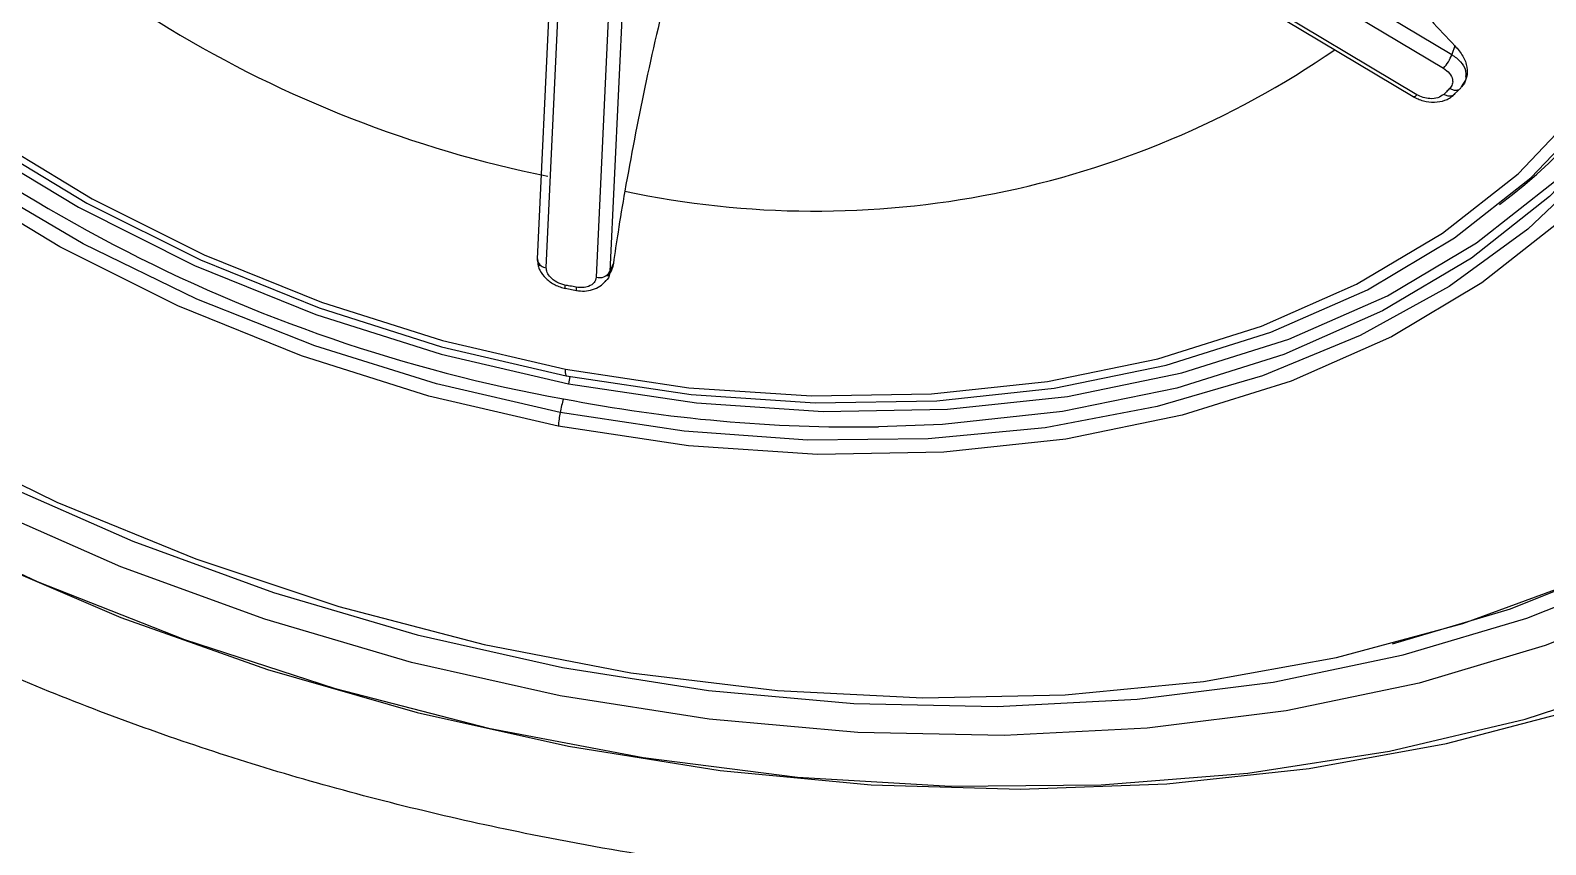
# Model space of a CAD drawing. Extents: x 943 to 1030, y 781 to 934.
# Drawn here: x 972.342 to 973.881, y 873.065 to 873.892 of the extents above; entities that cross this region are included whole.
import ezdxf

# ---------------------------------------------------------------- set-up
doc = ezdxf.new("R2010")
doc.units = 0
doc.header["$MEASUREMENT"] = 0
doc.layers.add('1', color=4, linetype='Continuous')

# ---------------------------------------------------------------- blocks, each defined once
blk = doc.blocks.new('AIRA')
at = {"layer": '1', "color": 3, "linetype": 'Continuous', "lineweight": 25}
for p, q in [((29.9545, 71.0928), (30.6083, 70.7018)), ((29.9461, 71.0789), (30.5998, 70.6879)), ((29.9154, 71.05), (30.5691, 70.659)), ((30.5728, 70.6609), (29.919, 71.0519)), ((29.7049, 71.0361), (29.6794, 70.4941)), ((29.6885, 70.4853), (29.7141, 71.0273)), ((29.7647, 71.0176), (29.7392, 70.4756)), ((29.7787, 71.0232), (29.7532, 70.4812)), ((30.6114, 70.7107), (30.6083, 70.7018)), ((30.6094, 70.6601), (30.6156, 70.6663)), ((30.6182, 70.6691), (30.6189, 70.6708)), ((29.6814, 70.4871), (29.6796, 70.4953)), ((29.7567, 70.4897), (29.7532, 70.4812)), ((29.7079, 70.4643), (29.7194, 70.462)), ((29.7488, 70.4712), (29.7492, 70.4723)), ((29.7125, 70.3748), (29.7111, 70.3674))]:
    blk.add_line(p, q, dxfattribs=at)
at = {"layer": '1', "color": 3, "linetype": 'Continuous', "lineweight": 25, "flags": 128}
for points in [[(29.0267, 70.2346), (29.1715, 70.1666), (29.321, 70.1074), (29.4743, 70.0576), (29.63, 70.0175), (29.7869, 69.9875), (29.9437, 69.9678), (30.0991, 69.9586), (30.252, 69.9599), (30.401, 69.9718), (30.545, 69.9942), (30.6829, 70.0267), (30.8134, 70.0693), (30.9356, 70.1216), (31.0485, 70.1831), (31.1511, 70.2533), (31.2427, 70.3317), (31.3225, 70.4177), (31.3898, 70.5105), (31.4442, 70.6094), (31.4851, 70.7136), (31.5123, 70.8223), (31.5255, 70.9346)], [(29.7026, 70.3381), (29.5771, 70.3671), (29.4535, 70.4057), (29.3335, 70.4533), (29.2183, 70.5095), (29.1093, 70.5736), (29.0078, 70.6448), (28.915, 70.7223), (28.832, 70.8052), (28.7597, 70.8925), (28.699, 70.9832), (28.6506, 71.0762), (28.6151, 71.1705), (28.5928, 71.2648), (28.5841, 71.3583), (28.5891, 71.4496), (28.6076, 71.5378), (28.619, 71.5723)], [(31.4059, 70.9252), (31.3929, 70.8169), (31.3661, 70.7122), (31.3257, 70.612), (31.2719, 70.5171), (31.2053, 70.4284), (31.1265, 70.3466), (31.036, 70.2724), (30.9347, 70.2065), (30.8235, 70.1493), (30.7032, 70.1015), (30.575, 70.0633), (30.4399, 70.0352), (30.299, 70.0174), (30.1536, 70.0099), (30.0049, 70.013), (29.8541, 70.0265), (29.7026, 70.0503), (29.5517, 70.0843), (29.4026, 70.1281), (29.2566, 70.1814), (29.115, 70.2438)], [(29.13, 70.2684), (29.2686, 70.2074), (29.4115, 70.1552), (29.5574, 70.1123), (29.7051, 70.079), (29.8534, 70.0557), (30.0009, 70.0425), (30.1465, 70.0395), (30.2888, 70.0468), (30.4267, 70.0642), (30.5589, 70.0918), (30.6845, 70.1291), (30.8022, 70.1759), (30.911, 70.2319), (31.0102, 70.2964), (31.0987, 70.369), (31.1759, 70.4491), (31.241, 70.5359), (31.2936, 70.6288), (31.3332, 70.7268), (31.3595, 70.8293), (31.3721, 70.9353)], [(29.1115, 70.1917), (29.2565, 70.13), (29.4055, 70.0771), (29.5574, 70.0333), (29.711, 69.999), (29.8651, 69.9745), (30.0185, 69.9599), (30.1702, 69.9553), (30.3188, 69.9608), (30.4634, 69.9763), (30.6028, 70.0017), (30.7359, 70.0369), (30.8617, 70.0815), (30.9794, 70.1352), (31.0879, 70.1977), (31.1864, 70.2683), (31.2742, 70.3467), (31.3188, 70.394)], [(28.599, 71.4281), (28.6012, 71.3328), (28.6179, 71.2358), (28.6489, 71.1385), (28.6939, 71.042), (28.7522, 70.9476), (28.8232, 70.8565), (28.9059, 70.7698), (28.9992, 70.6885), (29.1022, 70.6138), (29.2133, 70.5466), (29.3313, 70.4876), (29.4546, 70.4377), (29.5817, 70.3974), (29.7111, 70.3674)], [(29.7008, 70.3243), (29.5693, 70.3548), (29.44, 70.3958), (29.3145, 70.4465), (29.1945, 70.5065), (29.0815, 70.5749), (28.9768, 70.6509), (28.8818, 70.7335), (28.7977, 70.8217), (28.7255, 70.9144), (28.6662, 71.0104), (28.6205, 71.1085), (28.5889, 71.2075), (28.5719, 71.3061), (28.5697, 71.4031)], [(28.6339, 71.4068), (28.636, 71.3147), (28.6521, 71.2211), (28.6821, 71.127), (28.7255, 71.0339), (28.7818, 70.9427), (28.8504, 70.8546), (28.9303, 70.7709), (29.0205, 70.6924), (29.1199, 70.6202), (29.2273, 70.5553), (29.3412, 70.4983), (29.4604, 70.4501), (29.5832, 70.4112), (29.7081, 70.3822)], [(28.6213, 71.3403), (28.623, 71.3199), (28.6393, 71.2251), (28.6697, 71.1299), (28.7136, 71.0355), (28.7707, 70.9431), (28.8401, 70.854), (28.921, 70.7691), (29.0124, 70.6897), (29.1131, 70.6166), (29.2218, 70.5508), (29.3372, 70.4931), (29.4578, 70.4443), (29.5822, 70.4049), (29.7087, 70.3755)], [(29.7081, 70.3822), (29.8335, 70.3633), (29.958, 70.3549), (30.0799, 70.3571), (30.1976, 70.3697), (30.3097, 70.3927), (30.4149, 70.4258), (30.5116, 70.4685), (30.5989, 70.5203), (30.6755, 70.5806), (30.7404, 70.6485), (30.793, 70.7234), (30.8324, 70.8041), (30.8583, 70.8897), (30.8703, 70.9792)], [(30.9092, 70.9701), (30.8968, 70.8775), (30.87, 70.7888), (30.8292, 70.7053), (30.7748, 70.6278), (30.7075, 70.5574), (30.6282, 70.495), (30.5379, 70.4414), (30.4377, 70.3971), (30.3289, 70.3629), (30.2128, 70.3391), (30.0909, 70.326), (30.0259, 70.3235)], [(30.9245, 70.9528), (30.9119, 70.8587), (30.8847, 70.7685), (30.8431, 70.6835), (30.7878, 70.6047), (30.7194, 70.5331), (30.6387, 70.4697), (30.5469, 70.4151), (30.445, 70.3701), (30.3343, 70.3353), (30.2162, 70.3111), (30.0923, 70.2978), (29.9639, 70.2956), (29.8329, 70.3044), (29.7008, 70.3243)], [(30.548, 70.103), (30.6679, 70.1388), (30.7838, 70.1849), (30.891, 70.24), (30.9886, 70.3035), (31.0758, 70.375), (31.1518, 70.4539), (31.216, 70.5394), (31.2678, 70.6308), (31.3068, 70.7274), (31.3326, 70.8283), (31.3451, 70.9326)], [(28.3869, 70.8956), (28.4113, 70.8601), (28.493, 70.7556), (28.5861, 70.6553), (28.6899, 70.5601), (28.8034, 70.4709), (28.9255, 70.3886), (29.0553, 70.3137), (29.1914, 70.2471), (29.3327, 70.1894), (29.4779, 70.141), (29.6256, 70.1023), (29.7746, 70.0738), (29.9235, 70.0557), (30.0709, 70.0482), (30.2155, 70.0513), (30.3559, 70.065), (30.4911, 70.0892), (30.6196, 70.1236), (30.7403, 70.168), (30.8522, 70.2219), (30.8827, 70.2393)], [(30.8962, 70.8524), (30.8891, 70.8257), (30.8571, 70.7417), (30.8122, 70.6628), (30.7548, 70.59), (30.6856, 70.5242), (30.6055, 70.4661), (30.5152, 70.4163), (30.416, 70.3755), (30.309, 70.3442), (30.1953, 70.3227), (30.0765, 70.3113), (29.9538, 70.31), (29.8286, 70.319), (29.7026, 70.3381)], [(29.7111, 70.3674), (29.841, 70.3479), (29.9698, 70.3392), (30.096, 70.3414), (30.2178, 70.3545), (30.3339, 70.3783), (30.4428, 70.4125), (30.543, 70.4567), (30.6333, 70.5104), (30.7126, 70.5728), (30.7798, 70.6431), (30.8342, 70.7206), (30.8751, 70.8042), (30.8833, 70.8264)], [(29.7087, 70.3755), (29.8358, 70.3564), (29.9618, 70.3479), (30.0852, 70.3501), (30.2045, 70.3629), (30.318, 70.3862), (30.4245, 70.4196), (30.5225, 70.4629), (30.6109, 70.5154), (30.6884, 70.5764), (30.7542, 70.6453), (30.8075, 70.721), (30.8348, 70.7732)]]:
    blk.add_lwpolyline(points, dxfattribs=at)
at = {"layer": '1', "color": 3, "linetype": 'Continuous', "lineweight": 25}
for centre, radius, start, end in [((29.9309, 71.7634), 1.2095, 219.2238, 258.511), ((30.2985, 71.0279), 0.5977, 306.832, 356.2461), ((29.9887, 71.921), 1.5943, 224.9063, 259.7854), ((29.9619, 71.473), 0.9303, 257.9886, 304.542), ((30.5713, 70.7147), 0.0391, 316.8343, 340.8212), ((30.5696, 70.6625), 0.00355, 262.0994, 333.0625), ((29.6858, 70.4938), 0.00642, 177.474, 199.5707), ((29.6898, 70.4962), 0.0111, 204.3992, 263.2065), ((29.7425, 70.4875), 0.0124, 254.4519, 329.5108), ((29.7178, 70.3798), 0.01, 165.9621, 205.1027), ((29.8144, 70.318), 0.1136, 162.563, 169.7828), ((30.0043, 71.8902), 1.5668, 259.0235, 270.789), ((29.8071, 70.3176), 0.1065, 168.8599, 176.4039)]:
    blk.add_arc(centre, radius, start, end, dxfattribs=at)
for points, knots in [([(30.1299, 69.2198), (30.1023, 69.2261), (30.0458, 69.2389), (29.9463, 69.2636), (29.7964, 69.3043), (29.6525, 69.3494), (29.5291, 69.3926), (29.46, 69.418), (29.396, 69.4427), (29.3304, 69.469), (29.2611, 69.498), (29.1866, 69.5308), (29.1136, 69.5645), (29.0434, 69.5984), (28.973, 69.6339), (28.9024, 69.6711), (28.8327, 69.7096), (28.7658, 69.7482), (28.7069, 69.7836), (28.6441, 69.8227), (28.5826, 69.8628), (28.5175, 69.9071), (28.4598, 69.9479), (28.4035, 69.9895), (28.3102, 70.061), (28.1738, 70.1743), (28.0045, 70.3348), (27.8891, 70.4614), (27.824, 70.5389), (27.8028, 70.5648), (27.7815, 70.5912), (27.7603, 70.6181), (27.7392, 70.6455), (27.7199, 70.671), (27.6944, 70.7055), (27.6565, 70.7582), (27.6106, 70.8256), (27.5658, 70.8954), (27.5272, 70.9586), (27.4909, 71.0209), (27.4587, 71.0793), (27.4303, 71.1328), (27.4054, 71.1819), (27.3815, 71.2309), (27.3585, 71.2799), (27.3364, 71.3288), (27.3154, 71.3772), (27.2928, 71.4315), (27.2661, 71.4988), (27.2364, 71.5787), (27.2103, 71.6548), (27.1895, 71.719), (27.1705, 71.7807), (27.146, 71.8652), (27.1197, 71.9654), (27.0937, 72.076), (27.0741, 72.1689), (27.0594, 72.2453), (27.0482, 72.3081), (27.0368, 72.3764), (27.027, 72.4407), (27.0201, 72.4909), (27.016, 72.5218), (27.0122, 72.551), (27.0082, 72.5842), (27.0039, 72.6215), (26.9994, 72.6627), (26.9949, 72.708), (26.9903, 72.7572), (26.9847, 72.8244), (26.9786, 72.9091), (26.9727, 73.0088), (26.9684, 73.1073), (26.9655, 73.2062), (26.964, 73.3005), (26.964, 73.399), (26.9653, 73.4987), (26.9687, 73.6116), (26.9743, 73.7299), (26.9824, 73.8542), (26.9929, 73.9782), (27.0055, 74.1021), (27.0158, 74.1845), (27.021, 74.2257)], [0, 0, 0, 0, 0.0109447, 0.0223973, 0.0394341, 0.0703673, 0.079622, 0.0888826, 0.0981511, 0.1054934, 0.1154827, 0.1264553, 0.1361396, 0.1457937, 0.1558525, 0.1659358, 0.176015, 0.1861025, 0.1953732, 0.202342, 0.2144929, 0.2237149, 0.2329087, 0.2420794, 0.251232, 0.2793872, 0.313051, 0.3470399, 0.3517971, 0.3566263, 0.3615307, 0.3665086, 0.3715569, 0.3766721, 0.3805788, 0.3904981, 0.4054959, 0.4171541, 0.4280853, 0.4393465, 0.4504171, 0.4590796, 0.4677136, 0.4763221, 0.4849077, 0.4934747, 0.5020207, 0.5102716, 0.5218777, 0.53718, 0.5520053, 0.5615039, 0.5706334, 0.5840809, 0.6054684, 0.6227318, 0.6415892, 0.6537814, 0.6625231, 0.6742663, 0.689358, 0.6960573, 0.7004237, 0.7054971, 0.7112754, 0.7177568, 0.7249383, 0.7328149, 0.7413852, 0.7506492, 0.7679246, 0.7856874, 0.8028934, 0.8195746, 0.8376348, 0.8524953, 0.8714963, 0.8901931, 0.9121374, 0.934089, 0.9560601, 0.9780147, 1, 1, 1, 1]), ([(30.1063, 69.8515), (30.058, 69.8555), (29.9621, 69.8634), (29.8177, 69.8827), (29.6485, 69.9125), (29.4572, 69.9582), (29.2454, 70.0272), (29.0424, 70.1135), (28.8714, 70.2057), (28.7314, 70.2957), (28.6175, 70.3793), (28.5046, 70.4734), (28.3936, 70.5789), (28.2872, 70.6947), (28.1902, 70.815), (28.102, 70.9392), (28.0246, 71.0626), (27.9557, 71.1864), (27.8945, 71.3097), (27.8379, 71.4382), (27.7858, 71.5717), (27.7132, 71.7837), (27.6365, 72.0726), (27.5719, 72.4345), (27.5316, 72.7937), (27.5096, 73.1514), (27.5052, 73.5084), (27.5153, 73.8638), (27.5341, 74.0987), (27.5435, 74.2157)], [0, 0, 0, 0, 0.021222, 0.042198, 0.063112, 0.095199, 0.126144, 0.157774, 0.189277, 0.209983, 0.230978, 0.252399, 0.276914, 0.302218, 0.327387, 0.352389, 0.37834, 0.401797, 0.42607, 0.451205, 0.477243, 0.50422, 0.575036, 0.645685, 0.716036, 0.786535, 0.857547, 0.929034, 1, 1, 1, 1]), ([(29.4703, 74.1602), (29.508, 74.1379), (29.5834, 74.0931), (29.696, 74.0251), (29.8081, 73.9563), (29.9198, 73.8867), (30.031, 73.8162), (30.1314, 73.7514), (30.2303, 73.6866), (30.3379, 73.615), (30.4739, 73.5224), (30.6387, 73.407), (30.7877, 73.2987), (30.9076, 73.2088), (30.9901, 73.1456), (31.0678, 73.0851), (31.1448, 73.0238), (31.2211, 72.9619), (31.2967, 72.8992), (31.485, 72.7397), (31.6913, 72.5516), (31.9094, 72.3321), (32.0344, 72.1989), (32.1542, 72.0642), (32.2771, 71.9182), (32.403, 71.7571), (32.5114, 71.6063), (32.5929, 71.4847), (32.6615, 71.3762), (32.7213, 71.2752), (32.7771, 71.1741), (32.8244, 71.0822), (32.8683, 70.9898), (32.9177, 70.8765), (32.9687, 70.7416), (33.0034, 70.6239), (33.0221, 70.5446), (33.0306, 70.5037), (33.0382, 70.4627), (33.045, 70.419), (33.0502, 70.378), (33.0526, 70.3506), (33.0536, 70.3394)], [0, 0, 0, 0, 0.022315, 0.044676, 0.067084, 0.089543, 0.112053, 0.134619, 0.150991, 0.172949, 0.201315, 0.236116, 0.277396, 0.297419, 0.314684, 0.331976, 0.349297, 0.366652, 0.384042, 0.401474, 0.498189, 0.534369, 0.57076, 0.59906, 0.634759, 0.67792, 0.715258, 0.741757, 0.763245, 0.790743, 0.811573, 0.832622, 0.853518, 0.874423, 0.909404, 0.944624, 0.95374, 0.962912, 0.972224, 0.981457, 0.992395, 1, 1, 1, 1]), ([(32.4556, 69.9379), (32.4697, 69.9819), (32.4979, 70.0702), (32.526, 70.207), (32.5448, 70.3467), (32.5477, 70.5042), (32.5256, 70.6812), (32.4695, 70.8756), (32.3764, 71.1023), (32.2421, 71.3576), (32.0608, 71.6371), (31.8528, 71.9102), (31.596, 72.2032), (31.2831, 72.5129), (30.9107, 72.8341), (30.5146, 73.1383), (30.0992, 73.428), (29.6684, 73.7065), (29.3696, 73.8843), (29.2185, 73.9742)], [0, 0, 0, 0, 0.031278, 0.062896, 0.094366, 0.126051, 0.167189, 0.20923, 0.251221, 0.314041, 0.37638, 0.438191, 0.501293, 0.583657, 0.66632, 0.750295, 0.832142, 0.915124, 1, 1, 1, 1]), ([(29.8133, 70.7758), (29.8047, 70.7399), (29.7875, 70.6681), (29.7747, 70.5981), (29.7683, 70.5631)], [0, 0, 0, 0, 0.500491, 1, 1, 1, 1]), ([(30.5582, 70.7712), (30.5677, 70.7595), (30.5846, 70.7387), (30.6032, 70.7192), (30.6114, 70.7107)], [0, 0, 0, 0, 0.560165, 1, 1, 1, 1]), ([(30.6114, 70.7107), (30.6143, 70.7072), (30.6201, 70.7005), (30.6242, 70.689), (30.6242, 70.6784), (30.6206, 70.6733), (30.6189, 70.6708)], [0, 0, 0, 0, 0.261462, 0.513456, 0.758606, 1, 1, 1, 1]), ([(30.6083, 70.7018), (30.6114, 70.6995), (30.6177, 70.6948), (30.6227, 70.6866), (30.6224, 70.6817), (30.6223, 70.6798)], [0, 0, 0, 0, 0.376626, 0.752562, 1, 1, 1, 1]), ([(30.5998, 70.6879), (30.6021, 70.6862), (30.6066, 70.6829), (30.6093, 70.6768), (30.6092, 70.6714), (30.6072, 70.6687), (30.6062, 70.6674)], [0, 0, 0, 0, 0.278443, 0.557745, 0.778799, 1, 1, 1, 1]), ([(30.6223, 70.6798), (30.6224, 70.6788), (30.6229, 70.6747), (30.6202, 70.6715), (30.6182, 70.6691)], [0, 0, 0, 0, 0.254392, 1, 1, 1, 1]), ([(30.5689, 70.6591), (30.5706, 70.6582), (30.5738, 70.6565), (30.5811, 70.6541), (30.5908, 70.6529), (30.5998, 70.6545), (30.606, 70.6573), (30.6084, 70.6593), (30.6096, 70.6603)], [0, 0, 0, 0, 0.125332, 0.248606, 0.493364, 0.741469, 0.868886, 1, 1, 1, 1]), ([(30.6001, 70.6613), (30.5982, 70.66), (30.5945, 70.6573), (30.5866, 70.6566), (30.579, 70.6578), (30.5749, 70.6599), (30.5728, 70.6609)], [0, 0, 0, 0, 0.278691, 0.558021, 0.778955, 1, 1, 1, 1]), ([(30.6062, 70.6674), (30.605, 70.6662), (30.603, 70.6642), (30.601, 70.6622), (30.6001, 70.6613)], [0, 0, 0, 0, 0.560002, 1, 1, 1, 1]), ([(30.6121, 70.663), (30.6116, 70.6622), (30.6105, 70.6604), (30.6075, 70.6593), (30.6038, 70.6595), (30.6013, 70.6607), (30.6001, 70.6613)], [0, 0, 0, 0, 0.241096, 0.500001, 0.758905, 1, 1, 1, 1]), ([(30.6062, 70.6674), (30.6074, 70.6668), (30.6099, 70.6655), (30.6136, 70.6654), (30.6166, 70.6665), (30.6177, 70.6683), (30.6182, 70.6691)], [0, 0, 0, 0, 0.241095, 0.499999, 0.758904, 1, 1, 1, 1]), ([(29.7683, 70.5631), (29.7659, 70.5491), (29.7617, 70.5241), (29.7582, 70.5002), (29.7567, 70.4897)], [0, 0, 0, 0, 0.560165, 1, 1, 1, 1]), ([(29.6798, 70.4919), (29.6799, 70.4903), (29.68, 70.4872), (29.6824, 70.4811), (29.6877, 70.474), (29.6956, 70.4685), (29.7027, 70.4655), (29.7064, 70.4646), (29.7082, 70.4642)], [0, 0, 0, 0, 0.13312, 0.261964, 0.511316, 0.755124, 0.876934, 1, 1, 1, 1]), ([(29.7075, 70.4675), (29.7047, 70.4684), (29.699, 70.47), (29.6927, 70.475), (29.689, 70.4803), (29.6887, 70.4836), (29.6885, 70.4853)], [0, 0, 0, 0, 0.278683, 0.558016, 0.778953, 1, 1, 1, 1]), ([(29.7392, 70.4756), (29.7387, 70.4736), (29.7378, 70.4697), (29.7323, 70.4661), (29.7257, 70.4646), (29.7212, 70.4651), (29.7189, 70.4654)], [0, 0, 0, 0, 0.2783949, 0.5577159, 0.7787918, 1, 1, 1, 1]), ([(29.7532, 70.4812), (29.7528, 70.4783), (29.7523, 70.4744), (29.7489, 70.4719), (29.7481, 70.4713)], [0, 0, 0, 0, 0.755711, 1, 1, 1, 1]), ([(29.7567, 70.4897), (29.7559, 70.4856), (29.7549, 70.4806), (29.7512, 70.4772), (29.7505, 70.4765)], [0, 0, 0, 0, 0.802746, 1, 1, 1, 1]), ([(29.7189, 70.4654), (29.7168, 70.4658), (29.713, 70.4665), (29.7092, 70.4672), (29.7075, 70.4675)], [0, 0, 0, 0, 0.560002, 1, 1, 1, 1]), ([(29.7075, 70.4675), (29.7075, 70.4667), (29.7075, 70.465), (29.7077, 70.464), (29.708, 70.4642), (29.708, 70.4642)], [0, 0, 0, 0, 0.480742, 0.996994, 1, 1, 1, 1]), ([(29.7189, 70.4654), (29.7189, 70.4645), (29.7188, 70.4626), (29.7192, 70.4623), (29.7194, 70.4621)], [0, 0, 0, 0, 0.482191, 1, 1, 1, 1]), ([(29.7191, 70.4621), (29.7219, 70.4618), (29.7274, 70.4611), (29.7358, 70.4627), (29.7434, 70.4661), (29.747, 70.4696), (29.7488, 70.4714)], [0, 0, 0, 0, 0.2433868, 0.4910685, 0.7438061, 1, 1, 1, 1])]:
    blk.add_open_spline(points, degree=3, knots=knots, dxfattribs=at)

msp = doc.modelspace()

# ---------------------------------------------------------------- block references
at = {"layer": '1'}
msp.add_blockref('AIRA', (943.1775, 803.1658), dxfattribs=at)

doc.saveas('drawing.dxf')
